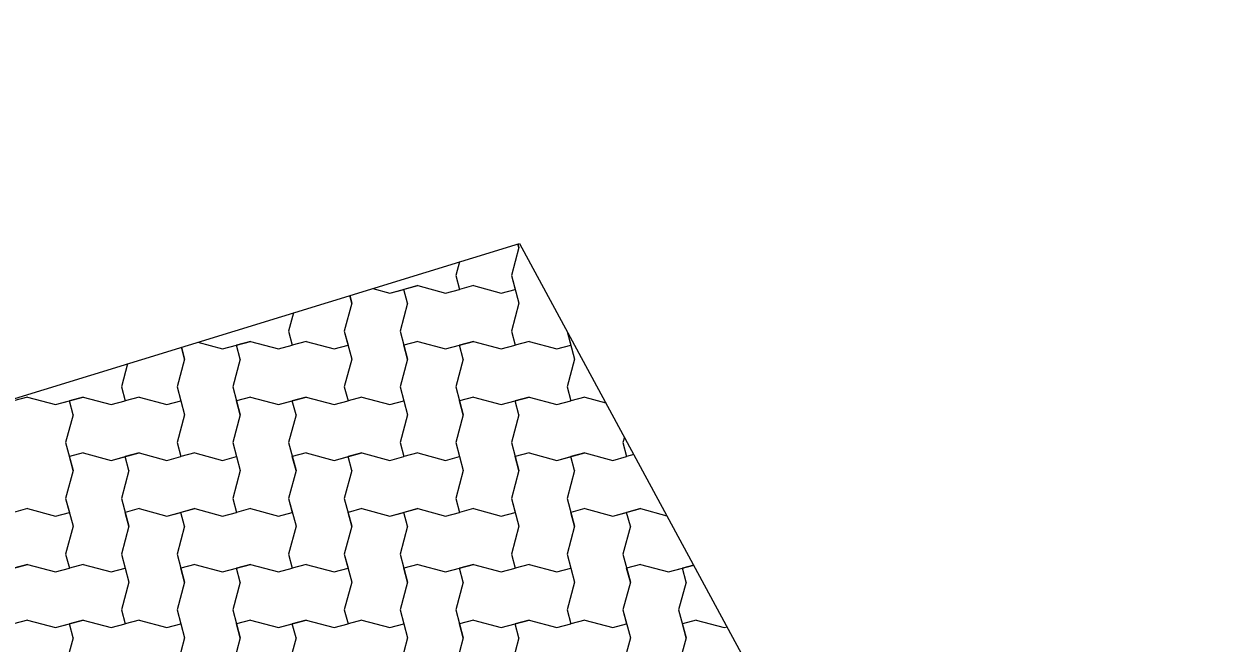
# Model space of a CAD drawing. Header units: metres. Extents: x -111189 to -108577, y -72951 to -72647.
# Drawn here: x -111181.94 to -111179.809, y -72914.808 to -72913.697 of the extents above; entities that cross this region are included whole.
import ezdxf

# ---------------------------------------------------------------- set-up
doc = ezdxf.new("R2010")
doc.units = ezdxf.units.M
doc.header["$MEASUREMENT"] = 0
doc.set_wipeout_variables(frame=1)
doc.linetypes.add('Wipeout_Contour', pattern=[1, 0, -1])
doc.layers.add('00 - Muros - Pormenores', color=7, linetype='Continuous')
doc.layers.add('02 - PASSEIOS', color=7, linetype='Continuous')
doc.styles.add('ESTILO_GERADO_3', font='AGENCYR.TTF')
doc.dimstyles.new('ESTILO_GERADO__2', dxfattribs={"dimtxt": 0.15, "dimasz": 0.057, "dimexe": 0.18, "dimexo": 0.05, "dimgap": 0, "dimtad": 1, "dimzin": 0, "dimdsep": 46, "dimtxsty": 'ESTILO_GERADO_3', "dimblk": 'ARROWHEAD_2', "dimblk1": 'ARROWHEAD_2', "dimblk2": 'ARROWHEAD_2', "dimcen": 0.09, "dimclrd": 7, "dimclre": 7, "dimclrt": 7, "dimadec": 0, "dimazin": 0, "dimtfac": 1, "dimtdec": 4, "dimtmove": 0, "dimatfit": 3, "dimfxl": 1, "dimtolj": 1, "dimtzin": 0, "dimarcsym": 0})

# ---------------------------------------------------------------- blocks, each defined once
blk = doc.blocks.new('*X25', base_point=(-110957.0649, -73026.2797))
at = {"layer": '02 - PASSEIOS', "color": 253, "linetype": 'Continuous', "lineweight": 9}
for p, q in [((-111181.0515, -72914.098), (-111181.0649, -72914.148)), ((-111181.0515, -72914.098), (-111181.0649, -72914.148)), ((-111181.0515, -72914.098), (-111181.0532, -72914.0916)), ((-111181.0532, -72914.0916), (-111181.0515, -72914.098)), ((-111181.1584, -72914.1239), (-111181.1649, -72914.148)), ((-111181.1649, -72914.148), (-111181.1582, -72914.173)), ((-111181.0649, -72914.148), (-111181.0582, -72914.173)), ((-111181.0649, -72914.148), (-111181.0515, -72914.198)), ((-111181.3515, -72914.198), (-111181.3552, -72914.1843)), ((-111181.3552, -72914.1843), (-111181.3515, -72914.198)), ((-111181.3137, -72914.1715), (-111181.2832, -72914.1797)), ((-111181.3137, -72914.1715), (-111181.2832, -72914.1797)), ((-111181.2832, -72914.1797), (-111181.2332, -72914.1663)), ((-111181.2832, -72914.1797), (-111181.2582, -72914.173)), ((-111181.2332, -72914.1663), (-111181.2582, -72914.173)), ((-111181.2515, -72914.198), (-111181.2582, -72914.173)), ((-111181.2332, -72914.1663), (-111181.1832, -72914.1797)), ((-111181.2332, -72914.1663), (-111181.1832, -72914.1797)), ((-111181.1832, -72914.1797), (-111181.1582, -72914.173)), ((-111181.1832, -72914.1797), (-111181.1582, -72914.173)), ((-111181.1332, -72914.1663), (-111181.1582, -72914.173)), ((-111181.1332, -72914.1663), (-111181.0832, -72914.1797)), ((-111181.0832, -72914.1797), (-111181.0582, -72914.173)), ((-111181.3515, -72914.198), (-111181.3649, -72914.248)), ((-111181.3515, -72914.198), (-111181.3649, -72914.248)), ((-111181.2515, -72914.198), (-111181.2649, -72914.248)), ((-111181.0515, -72914.198), (-111181.0649, -72914.248)), ((-111181.4561, -72914.2152), (-111181.4649, -72914.248)), ((-111181.4649, -72914.248), (-111181.4582, -72914.273)), ((-111181.3649, -72914.248), (-111181.3582, -72914.273)), ((-111181.3649, -72914.248), (-111181.3515, -72914.298)), ((-111181.2649, -72914.248), (-111181.2515, -72914.298)), ((-111181.0649, -72914.248), (-111181.0582, -72914.273)), ((-111180.9647, -72914.2487), (-111180.9582, -72914.273)), ((-111180.9647, -72914.2487), (-111180.9515, -72914.298)), ((-111181.6275, -72914.2679), (-111181.5832, -72914.2797)), ((-111181.6275, -72914.2679), (-111181.5832, -72914.2797)), ((-111181.5832, -72914.2797), (-111181.5332, -72914.2663)), ((-111181.5332, -72914.2663), (-111181.5582, -72914.273)), ((-111181.5332, -72914.2663), (-111181.4832, -72914.2797)), ((-111181.5332, -72914.2663), (-111181.4832, -72914.2797)), ((-111181.4332, -72914.2663), (-111181.4582, -72914.273)), ((-111181.4332, -72914.2663), (-111181.3832, -72914.2797)), ((-111181.2332, -72914.2663), (-111181.2582, -72914.273)), ((-111181.2332, -72914.2663), (-111181.2582, -72914.273)), ((-111181.2332, -72914.2663), (-111181.1832, -72914.2797)), ((-111181.2332, -72914.2663), (-111181.1832, -72914.2797)), ((-111181.1832, -72914.2797), (-111181.1332, -72914.2663)), ((-111181.1332, -72914.2663), (-111181.1582, -72914.273)), ((-111181.1332, -72914.2663), (-111181.0832, -72914.2797)), ((-111181.1332, -72914.2663), (-111181.0832, -72914.2797)), ((-111181.0332, -72914.2663), (-111181.0582, -72914.273)), ((-111181.0332, -72914.2663), (-111180.9832, -72914.2797)), ((-111181.6515, -72914.298), (-111181.6571, -72914.277)), ((-111181.6571, -72914.277), (-111181.6515, -72914.298)), ((-111181.5832, -72914.2797), (-111181.5582, -72914.273)), ((-111181.5515, -72914.298), (-111181.5582, -72914.273)), ((-111181.4832, -72914.2797), (-111181.4582, -72914.273)), ((-111181.4832, -72914.2797), (-111181.4582, -72914.273)), ((-111181.3832, -72914.2797), (-111181.3582, -72914.273)), ((-111181.2515, -72914.298), (-111181.2582, -72914.273)), ((-111181.1832, -72914.2797), (-111181.1582, -72914.273)), ((-111181.1515, -72914.298), (-111181.1582, -72914.273)), ((-111181.0832, -72914.2797), (-111181.0582, -72914.273)), ((-111181.0832, -72914.2797), (-111181.0582, -72914.273)), ((-111180.9832, -72914.2797), (-111180.9582, -72914.273)), ((-111181.7538, -72914.3066), (-111181.7649, -72914.348)), ((-111181.6515, -72914.298), (-111181.6649, -72914.348)), ((-111181.6515, -72914.298), (-111181.6649, -72914.348)), ((-111181.5515, -72914.298), (-111181.5649, -72914.348)), ((-111181.3515, -72914.298), (-111181.3649, -72914.348)), ((-111181.2515, -72914.298), (-111181.2649, -72914.348)), ((-111181.2515, -72914.298), (-111181.2649, -72914.348)), ((-111181.1515, -72914.298), (-111181.1649, -72914.348)), ((-111180.9515, -72914.298), (-111180.9649, -72914.348)), ((-111181.7649, -72914.348), (-111181.7582, -72914.373)), ((-111181.6649, -72914.348), (-111181.6582, -72914.373)), ((-111181.6649, -72914.348), (-111181.6515, -72914.398)), ((-111181.5649, -72914.348), (-111181.5515, -72914.398)), ((-111181.3649, -72914.348), (-111181.3582, -72914.373)), ((-111181.2649, -72914.348), (-111181.2582, -72914.373)), ((-111181.2649, -72914.348), (-111181.2515, -72914.398)), ((-111181.1649, -72914.348), (-111181.1515, -72914.398)), ((-111180.9649, -72914.348), (-111180.9582, -72914.373)), ((-111181.9332, -72914.3663), (-111181.9582, -72914.373)), ((-111181.9332, -72914.3663), (-111181.9582, -72914.373)), ((-111181.9332, -72914.3663), (-111181.8832, -72914.3797)), ((-111181.9332, -72914.3663), (-111181.8832, -72914.3797)), ((-111181.8832, -72914.3797), (-111181.8332, -72914.3663)), ((-111181.8832, -72914.3797), (-111181.8582, -72914.373)), ((-111181.8332, -72914.3663), (-111181.8582, -72914.373)), ((-111181.8515, -72914.398), (-111181.8582, -72914.373)), ((-111181.8332, -72914.3663), (-111181.7832, -72914.3797)), ((-111181.8332, -72914.3663), (-111181.7832, -72914.3797)), ((-111181.7832, -72914.3797), (-111181.7582, -72914.373)), ((-111181.7832, -72914.3797), (-111181.7582, -72914.373)), ((-111181.7332, -72914.3663), (-111181.7582, -72914.373)), ((-111181.7332, -72914.3663), (-111181.6832, -72914.3797)), ((-111181.6832, -72914.3797), (-111181.6582, -72914.373)), ((-111181.5332, -72914.3663), (-111181.5582, -72914.373)), ((-111181.5332, -72914.3663), (-111181.5582, -72914.373)), ((-111181.5515, -72914.398), (-111181.5582, -72914.373)), ((-111181.5332, -72914.3663), (-111181.4832, -72914.3797)), ((-111181.5332, -72914.3663), (-111181.4832, -72914.3797)), ((-111181.4832, -72914.3797), (-111181.4332, -72914.3663)), ((-111181.4832, -72914.3797), (-111181.4582, -72914.373)), ((-111181.4332, -72914.3663), (-111181.4582, -72914.373)), ((-111181.4515, -72914.398), (-111181.4582, -72914.373)), ((-111181.4332, -72914.3663), (-111181.3832, -72914.3797)), ((-111181.4332, -72914.3663), (-111181.3832, -72914.3797)), ((-111181.3832, -72914.3797), (-111181.3582, -72914.373)), ((-111181.3832, -72914.3797), (-111181.3582, -72914.373)), ((-111181.3332, -72914.3663), (-111181.3582, -72914.373)), ((-111181.3332, -72914.3663), (-111181.2832, -72914.3797)), ((-111181.2832, -72914.3797), (-111181.2582, -72914.373)), ((-111181.1332, -72914.3663), (-111181.1582, -72914.373)), ((-111181.1332, -72914.3663), (-111181.1582, -72914.373)), ((-111181.1515, -72914.398), (-111181.1582, -72914.373)), ((-111181.1332, -72914.3663), (-111181.0832, -72914.3797)), ((-111181.1332, -72914.3663), (-111181.0832, -72914.3797)), ((-111181.0832, -72914.3797), (-111181.0332, -72914.3663)), ((-111181.0832, -72914.3797), (-111181.0582, -72914.373)), ((-111181.0332, -72914.3663), (-111181.0582, -72914.373)), ((-111181.0515, -72914.398), (-111181.0582, -72914.373)), ((-111181.0332, -72914.3663), (-111180.9832, -72914.3797)), ((-111181.0332, -72914.3663), (-111180.9832, -72914.3797)), ((-111180.9832, -72914.3797), (-111180.9582, -72914.373)), ((-111180.9832, -72914.3797), (-111180.9582, -72914.373)), ((-111180.9332, -72914.3663), (-111180.9582, -72914.373)), ((-111180.9332, -72914.3663), (-111180.8955, -72914.3764)), ((-111181.8515, -72914.398), (-111181.8649, -72914.448)), ((-111181.6515, -72914.398), (-111181.6649, -72914.448)), ((-111181.5515, -72914.398), (-111181.5649, -72914.448)), ((-111181.5515, -72914.398), (-111181.5649, -72914.448)), ((-111181.4515, -72914.398), (-111181.4649, -72914.448)), ((-111181.2515, -72914.398), (-111181.2649, -72914.448)), ((-111181.1515, -72914.398), (-111181.1649, -72914.448)), ((-111181.1515, -72914.398), (-111181.1649, -72914.448)), ((-111181.0515, -72914.398), (-111181.0649, -72914.448)), ((-111180.8622, -72914.438), (-111180.8649, -72914.448)), ((-111181.8649, -72914.448), (-111181.8515, -72914.498)), ((-111181.6649, -72914.448), (-111181.6582, -72914.473)), ((-111181.5649, -72914.448), (-111181.5582, -72914.473)), ((-111181.5649, -72914.448), (-111181.5515, -72914.498)), ((-111181.4649, -72914.448), (-111181.4515, -72914.498)), ((-111181.2649, -72914.448), (-111181.2582, -72914.473)), ((-111181.1649, -72914.448), (-111181.1582, -72914.473)), ((-111181.1649, -72914.448), (-111181.1515, -72914.498)), ((-111181.0649, -72914.448), (-111181.0515, -72914.498)), ((-111180.8649, -72914.448), (-111180.8582, -72914.473)), ((-111181.8332, -72914.4663), (-111181.8582, -72914.473)), ((-111181.8332, -72914.4663), (-111181.8582, -72914.473)), ((-111181.8515, -72914.498), (-111181.8582, -72914.473)), ((-111181.8332, -72914.4663), (-111181.7832, -72914.4797)), ((-111181.8332, -72914.4663), (-111181.7832, -72914.4797)), ((-111181.7832, -72914.4797), (-111181.7332, -72914.4663)), ((-111181.7832, -72914.4797), (-111181.7582, -72914.473)), ((-111181.7332, -72914.4663), (-111181.7582, -72914.473)), ((-111181.7515, -72914.498), (-111181.7582, -72914.473)), ((-111181.7332, -72914.4663), (-111181.6832, -72914.4797)), ((-111181.7332, -72914.4663), (-111181.6832, -72914.4797)), ((-111181.6832, -72914.4797), (-111181.6582, -72914.473)), ((-111181.6832, -72914.4797), (-111181.6582, -72914.473)), ((-111181.6332, -72914.4663), (-111181.6582, -72914.473)), ((-111181.6332, -72914.4663), (-111181.5832, -72914.4797)), ((-111181.5832, -72914.4797), (-111181.5582, -72914.473)), ((-111181.4332, -72914.4663), (-111181.4582, -72914.473)), ((-111181.4332, -72914.4663), (-111181.4582, -72914.473)), ((-111181.4515, -72914.498), (-111181.4582, -72914.473)), ((-111181.4332, -72914.4663), (-111181.3832, -72914.4797)), ((-111181.4332, -72914.4663), (-111181.3832, -72914.4797)), ((-111181.3832, -72914.4797), (-111181.3332, -72914.4663)), ((-111181.3832, -72914.4797), (-111181.3582, -72914.473)), ((-111181.3332, -72914.4663), (-111181.3582, -72914.473)), ((-111181.3515, -72914.498), (-111181.3582, -72914.473)), ((-111181.3332, -72914.4663), (-111181.2832, -72914.4797)), ((-111181.3332, -72914.4663), (-111181.2832, -72914.4797)), ((-111181.2832, -72914.4797), (-111181.2582, -72914.473)), ((-111181.2832, -72914.4797), (-111181.2582, -72914.473)), ((-111181.2332, -72914.4663), (-111181.2582, -72914.473)), ((-111181.2332, -72914.4663), (-111181.1832, -72914.4797)), ((-111181.1832, -72914.4797), (-111181.1582, -72914.473)), ((-111181.0332, -72914.4663), (-111181.0582, -72914.473)), ((-111181.0332, -72914.4663), (-111181.0582, -72914.473)), ((-111181.0515, -72914.498), (-111181.0582, -72914.473)), ((-111181.0332, -72914.4663), (-111180.9832, -72914.4797)), ((-111181.0332, -72914.4663), (-111180.9832, -72914.4797)), ((-111180.9832, -72914.4797), (-111180.9332, -72914.4663)), ((-111180.9832, -72914.4797), (-111180.9582, -72914.473)), ((-111180.9332, -72914.4663), (-111180.9582, -72914.473)), ((-111180.9515, -72914.498), (-111180.9582, -72914.473)), ((-111180.9332, -72914.4663), (-111180.8832, -72914.4797)), ((-111180.9332, -72914.4663), (-111180.8832, -72914.4797)), ((-111180.8832, -72914.4797), (-111180.8582, -72914.473)), ((-111180.8832, -72914.4797), (-111180.8582, -72914.473)), ((-111180.8451, -72914.4695), (-111180.8582, -72914.473)), ((-111181.8515, -72914.498), (-111181.8649, -72914.548)), ((-111181.8515, -72914.498), (-111181.8649, -72914.548)), ((-111181.7515, -72914.498), (-111181.7649, -72914.548)), ((-111181.5515, -72914.498), (-111181.5649, -72914.548)), ((-111181.4515, -72914.498), (-111181.4649, -72914.548)), ((-111181.4515, -72914.498), (-111181.4649, -72914.548)), ((-111181.3515, -72914.498), (-111181.3649, -72914.548)), ((-111181.1515, -72914.498), (-111181.1649, -72914.548)), ((-111181.0515, -72914.498), (-111181.0649, -72914.548)), ((-111181.0515, -72914.498), (-111181.0649, -72914.548)), ((-111180.9515, -72914.498), (-111180.9649, -72914.548)), ((-111181.9332, -72914.5663), (-111181.9582, -72914.573)), ((-111181.9332, -72914.5663), (-111181.8832, -72914.5797)), ((-111181.8649, -72914.548), (-111181.8582, -72914.573)), ((-111181.8649, -72914.548), (-111181.8515, -72914.598)), ((-111181.7649, -72914.548), (-111181.7515, -72914.598)), ((-111181.7332, -72914.5663), (-111181.7582, -72914.573)), ((-111181.7332, -72914.5663), (-111181.7582, -72914.573)), ((-111181.7332, -72914.5663), (-111181.6832, -72914.5797)), ((-111181.7332, -72914.5663), (-111181.6832, -72914.5797)), ((-111181.6832, -72914.5797), (-111181.6332, -72914.5663)), ((-111181.6332, -72914.5663), (-111181.6582, -72914.573)), ((-111181.6332, -72914.5663), (-111181.5832, -72914.5797)), ((-111181.6332, -72914.5663), (-111181.5832, -72914.5797)), ((-111181.5649, -72914.548), (-111181.5582, -72914.573)), ((-111181.5332, -72914.5663), (-111181.5582, -72914.573)), ((-111181.5332, -72914.5663), (-111181.4832, -72914.5797)), ((-111181.4649, -72914.548), (-111181.4582, -72914.573)), ((-111181.4649, -72914.548), (-111181.4515, -72914.598)), ((-111181.3649, -72914.548), (-111181.3515, -72914.598)), ((-111181.3332, -72914.5663), (-111181.3582, -72914.573)), ((-111181.3332, -72914.5663), (-111181.3582, -72914.573)), ((-111181.3332, -72914.5663), (-111181.2832, -72914.5797)), ((-111181.3332, -72914.5663), (-111181.2832, -72914.5797)), ((-111181.2832, -72914.5797), (-111181.2332, -72914.5663)), ((-111181.2332, -72914.5663), (-111181.2582, -72914.573)), ((-111181.2332, -72914.5663), (-111181.1832, -72914.5797)), ((-111181.2332, -72914.5663), (-111181.1832, -72914.5797)), ((-111181.1649, -72914.548), (-111181.1582, -72914.573)), ((-111181.1332, -72914.5663), (-111181.1582, -72914.573)), ((-111181.1332, -72914.5663), (-111181.0832, -72914.5797)), ((-111181.0649, -72914.548), (-111181.0582, -72914.573)), ((-111181.0649, -72914.548), (-111181.0515, -72914.598)), ((-111180.9649, -72914.548), (-111180.9515, -72914.598)), ((-111180.9332, -72914.5663), (-111180.9582, -72914.573)), ((-111180.9332, -72914.5663), (-111180.9582, -72914.573)), ((-111180.9332, -72914.5663), (-111180.8832, -72914.5797)), ((-111180.9332, -72914.5663), (-111180.8832, -72914.5797)), ((-111180.8832, -72914.5797), (-111180.8332, -72914.5663)), ((-111180.8332, -72914.5663), (-111180.8582, -72914.573)), ((-111180.8332, -72914.5663), (-111180.7858, -72914.579)), ((-111180.8332, -72914.5663), (-111180.7858, -72914.579)), ((-111181.8832, -72914.5797), (-111181.8582, -72914.573)), ((-111181.7515, -72914.598), (-111181.7582, -72914.573)), ((-111181.6832, -72914.5797), (-111181.6582, -72914.573)), ((-111181.6515, -72914.598), (-111181.6582, -72914.573)), ((-111181.5832, -72914.5797), (-111181.5582, -72914.573)), ((-111181.5832, -72914.5797), (-111181.5582, -72914.573)), ((-111181.4832, -72914.5797), (-111181.4582, -72914.573)), ((-111181.3515, -72914.598), (-111181.3582, -72914.573)), ((-111181.2832, -72914.5797), (-111181.2582, -72914.573)), ((-111181.2515, -72914.598), (-111181.2582, -72914.573)), ((-111181.1832, -72914.5797), (-111181.1582, -72914.573)), ((-111181.1832, -72914.5797), (-111181.1582, -72914.573)), ((-111181.0832, -72914.5797), (-111181.0582, -72914.573)), ((-111180.9515, -72914.598), (-111180.9582, -72914.573)), ((-111180.8832, -72914.5797), (-111180.8582, -72914.573)), ((-111180.8515, -72914.598), (-111180.8582, -72914.573)), ((-111181.8515, -72914.598), (-111181.8649, -72914.648)), ((-111181.7515, -72914.598), (-111181.7649, -72914.648)), ((-111181.7515, -72914.598), (-111181.7649, -72914.648)), ((-111181.6515, -72914.598), (-111181.6649, -72914.648)), ((-111181.4515, -72914.598), (-111181.4649, -72914.648)), ((-111181.3515, -72914.598), (-111181.3649, -72914.648)), ((-111181.3515, -72914.598), (-111181.3649, -72914.648)), ((-111181.2515, -72914.598), (-111181.2649, -72914.648)), ((-111181.0515, -72914.598), (-111181.0649, -72914.648)), ((-111180.9515, -72914.598), (-111180.9649, -72914.648)), ((-111180.9515, -72914.598), (-111180.9649, -72914.648)), ((-111180.8515, -72914.598), (-111180.8649, -72914.648)), ((-111181.8649, -72914.648), (-111181.8582, -72914.673)), ((-111181.7649, -72914.648), (-111181.7582, -72914.673)), ((-111181.7649, -72914.648), (-111181.7515, -72914.698)), ((-111181.6649, -72914.648), (-111181.6515, -72914.698)), ((-111181.4649, -72914.648), (-111181.4582, -72914.673)), ((-111181.3649, -72914.648), (-111181.3582, -72914.673)), ((-111181.3649, -72914.648), (-111181.3515, -72914.698)), ((-111181.2649, -72914.648), (-111181.2515, -72914.698)), ((-111181.0649, -72914.648), (-111181.0582, -72914.673)), ((-111180.9649, -72914.648), (-111180.9582, -72914.673)), ((-111180.9649, -72914.648), (-111180.9515, -72914.698)), ((-111180.8649, -72914.648), (-111180.8515, -72914.698)), ((-111181.9832, -72914.6797), (-111181.9332, -72914.6663)), ((-111181.9332, -72914.6663), (-111181.9582, -72914.673)), ((-111181.9332, -72914.6663), (-111181.8832, -72914.6797)), ((-111181.9332, -72914.6663), (-111181.8832, -72914.6797)), ((-111181.8832, -72914.6797), (-111181.8582, -72914.673)), ((-111181.8832, -72914.6797), (-111181.8582, -72914.673)), ((-111181.8332, -72914.6663), (-111181.8582, -72914.673)), ((-111181.8332, -72914.6663), (-111181.7832, -72914.6797)), ((-111181.7832, -72914.6797), (-111181.7582, -72914.673)), ((-111181.6332, -72914.6663), (-111181.6582, -72914.673)), ((-111181.6332, -72914.6663), (-111181.6582, -72914.673)), ((-111181.6515, -72914.698), (-111181.6582, -72914.673)), ((-111181.6332, -72914.6663), (-111181.5832, -72914.6797)), ((-111181.6332, -72914.6663), (-111181.5832, -72914.6797)), ((-111181.5832, -72914.6797), (-111181.5332, -72914.6663)), ((-111181.5832, -72914.6797), (-111181.5582, -72914.673)), ((-111181.5332, -72914.6663), (-111181.5582, -72914.673)), ((-111181.5515, -72914.698), (-111181.5582, -72914.673)), ((-111181.5332, -72914.6663), (-111181.4832, -72914.6797)), ((-111181.5332, -72914.6663), (-111181.4832, -72914.6797)), ((-111181.4832, -72914.6797), (-111181.4582, -72914.673)), ((-111181.4832, -72914.6797), (-111181.4582, -72914.673)), ((-111181.4332, -72914.6663), (-111181.4582, -72914.673)), ((-111181.4332, -72914.6663), (-111181.3832, -72914.6797)), ((-111181.3832, -72914.6797), (-111181.3582, -72914.673)), ((-111181.2332, -72914.6663), (-111181.2582, -72914.673)), ((-111181.2332, -72914.6663), (-111181.2582, -72914.673)), ((-111181.2515, -72914.698), (-111181.2582, -72914.673)), ((-111181.2332, -72914.6663), (-111181.1832, -72914.6797)), ((-111181.2332, -72914.6663), (-111181.1832, -72914.6797)), ((-111181.1832, -72914.6797), (-111181.1332, -72914.6663)), ((-111181.1832, -72914.6797), (-111181.1582, -72914.673)), ((-111181.1332, -72914.6663), (-111181.1582, -72914.673)), ((-111181.1515, -72914.698), (-111181.1582, -72914.673)), ((-111181.1332, -72914.6663), (-111181.0832, -72914.6797)), ((-111181.1332, -72914.6663), (-111181.0832, -72914.6797)), ((-111181.0832, -72914.6797), (-111181.0582, -72914.673)), ((-111181.0832, -72914.6797), (-111181.0582, -72914.673)), ((-111181.0332, -72914.6663), (-111181.0582, -72914.673)), ((-111181.0332, -72914.6663), (-111180.9832, -72914.6797)), ((-111180.9832, -72914.6797), (-111180.9582, -72914.673)), ((-111180.8332, -72914.6663), (-111180.8582, -72914.673)), ((-111180.8332, -72914.6663), (-111180.8582, -72914.673)), ((-111180.8515, -72914.698), (-111180.8582, -72914.673)), ((-111180.8332, -72914.6663), (-111180.7832, -72914.6797)), ((-111180.8332, -72914.6663), (-111180.7832, -72914.6797)), ((-111180.7832, -72914.6797), (-111180.7379, -72914.6676)), ((-111180.7832, -72914.6797), (-111180.7582, -72914.673)), ((-111180.7379, -72914.6676), (-111180.7582, -72914.673)), ((-111180.7515, -72914.698), (-111180.7582, -72914.673)), ((-111181.7515, -72914.698), (-111181.7649, -72914.748)), ((-111181.6515, -72914.698), (-111181.6649, -72914.748)), ((-111181.6515, -72914.698), (-111181.6649, -72914.748)), ((-111181.5515, -72914.698), (-111181.5649, -72914.748)), ((-111181.3515, -72914.698), (-111181.3649, -72914.748)), ((-111181.2515, -72914.698), (-111181.2649, -72914.748)), ((-111181.2515, -72914.698), (-111181.2649, -72914.748)), ((-111181.1515, -72914.698), (-111181.1649, -72914.748)), ((-111180.9515, -72914.698), (-111180.9649, -72914.748)), ((-111180.8515, -72914.698), (-111180.8649, -72914.748)), ((-111180.8515, -72914.698), (-111180.8649, -72914.748)), ((-111180.7515, -72914.698), (-111180.7649, -72914.748)), ((-111181.7649, -72914.748), (-111181.7582, -72914.773)), ((-111181.6649, -72914.748), (-111181.6582, -72914.773)), ((-111181.6649, -72914.748), (-111181.6515, -72914.798)), ((-111181.5649, -72914.748), (-111181.5515, -72914.798)), ((-111181.3649, -72914.748), (-111181.3582, -72914.773)), ((-111181.2649, -72914.748), (-111181.2582, -72914.773)), ((-111181.2649, -72914.748), (-111181.2515, -72914.798)), ((-111181.1649, -72914.748), (-111181.1515, -72914.798)), ((-111180.9649, -72914.748), (-111180.9582, -72914.773)), ((-111180.8649, -72914.748), (-111180.8582, -72914.773)), ((-111180.8649, -72914.748), (-111180.8515, -72914.798)), ((-111180.7649, -72914.748), (-111180.7515, -72914.798)), ((-111181.9332, -72914.7663), (-111181.9582, -72914.773)), ((-111181.9332, -72914.7663), (-111181.9582, -72914.773)), ((-111181.9332, -72914.7663), (-111181.8832, -72914.7797)), ((-111181.9332, -72914.7663), (-111181.8832, -72914.7797)), ((-111181.8832, -72914.7797), (-111181.8332, -72914.7663)), ((-111181.8832, -72914.7797), (-111181.8582, -72914.773)), ((-111181.8332, -72914.7663), (-111181.8582, -72914.773)), ((-111181.8515, -72914.798), (-111181.8582, -72914.773)), ((-111181.8332, -72914.7663), (-111181.7832, -72914.7797)), ((-111181.8332, -72914.7663), (-111181.7832, -72914.7797)), ((-111181.7832, -72914.7797), (-111181.7582, -72914.773)), ((-111181.7832, -72914.7797), (-111181.7582, -72914.773)), ((-111181.7332, -72914.7663), (-111181.7582, -72914.773)), ((-111181.7332, -72914.7663), (-111181.6832, -72914.7797)), ((-111181.6832, -72914.7797), (-111181.6582, -72914.773)), ((-111181.5332, -72914.7663), (-111181.5582, -72914.773)), ((-111181.5332, -72914.7663), (-111181.5582, -72914.773)), ((-111181.5515, -72914.798), (-111181.5582, -72914.773)), ((-111181.5332, -72914.7663), (-111181.4832, -72914.7797)), ((-111181.5332, -72914.7663), (-111181.4832, -72914.7797)), ((-111181.4832, -72914.7797), (-111181.4332, -72914.7663)), ((-111181.4832, -72914.7797), (-111181.4582, -72914.773)), ((-111181.4332, -72914.7663), (-111181.4582, -72914.773)), ((-111181.4515, -72914.798), (-111181.4582, -72914.773)), ((-111181.4332, -72914.7663), (-111181.3832, -72914.7797)), ((-111181.4332, -72914.7663), (-111181.3832, -72914.7797)), ((-111181.3832, -72914.7797), (-111181.3582, -72914.773)), ((-111181.3832, -72914.7797), (-111181.3582, -72914.773)), ((-111181.3332, -72914.7663), (-111181.3582, -72914.773)), ((-111181.3332, -72914.7663), (-111181.2832, -72914.7797)), ((-111181.2832, -72914.7797), (-111181.2582, -72914.773)), ((-111181.1332, -72914.7663), (-111181.1582, -72914.773)), ((-111181.1332, -72914.7663), (-111181.1582, -72914.773)), ((-111181.1515, -72914.798), (-111181.1582, -72914.773)), ((-111181.1332, -72914.7663), (-111181.0832, -72914.7797)), ((-111181.1332, -72914.7663), (-111181.0832, -72914.7797)), ((-111181.0832, -72914.7797), (-111181.0332, -72914.7663)), ((-111181.0832, -72914.7797), (-111181.0582, -72914.773)), ((-111181.0332, -72914.7663), (-111181.0582, -72914.773)), ((-111181.0515, -72914.798), (-111181.0582, -72914.773)), ((-111181.0332, -72914.7663), (-111180.9832, -72914.7797)), ((-111181.0332, -72914.7663), (-111180.9832, -72914.7797)), ((-111180.9832, -72914.7797), (-111180.9582, -72914.773)), ((-111180.9832, -72914.7797), (-111180.9582, -72914.773)), ((-111180.9332, -72914.7663), (-111180.9582, -72914.773)), ((-111180.9332, -72914.7663), (-111180.8832, -72914.7797)), ((-111180.8832, -72914.7797), (-111180.8582, -72914.773)), ((-111180.7332, -72914.7663), (-111180.7582, -72914.773)), ((-111180.7332, -72914.7663), (-111180.7582, -72914.773)), ((-111180.7515, -72914.798), (-111180.7582, -72914.773)), ((-111180.7332, -72914.7663), (-111180.6832, -72914.7797)), ((-111180.7332, -72914.7663), (-111180.6832, -72914.7797)), ((-111180.6832, -72914.7797), (-111180.6779, -72914.7783)), ((-111180.6832, -72914.7797), (-111180.6779, -72914.7783)), ((-111181.8515, -72914.798), (-111181.8649, -72914.848)), ((-111181.6515, -72914.798), (-111181.6649, -72914.848)), ((-111181.5515, -72914.798), (-111181.5649, -72914.848)), ((-111181.5515, -72914.798), (-111181.5649, -72914.848)), ((-111181.4515, -72914.798), (-111181.4649, -72914.848)), ((-111181.2515, -72914.798), (-111181.2649, -72914.848)), ((-111181.1515, -72914.798), (-111181.1649, -72914.848)), ((-111181.1515, -72914.798), (-111181.1649, -72914.848)), ((-111181.0515, -72914.798), (-111181.0649, -72914.848)), ((-111180.8515, -72914.798), (-111180.8649, -72914.848)), ((-111180.7515, -72914.798), (-111180.7649, -72914.848)), ((-111180.7515, -72914.798), (-111180.7649, -72914.848))]:
    blk.add_line(p, q, dxfattribs=at)
blk = doc.blocks.new('Malha_8_1', base_point=(-111182.45, -72914.5203))
at = {"color": 254, "linetype": 'Wipeout_Contour', "lineweight": 0, "ltscale": 1861428.278801215}
blk.add_wipeout([(-111182.45, -72914.5203), (-111181.1398, -72916.9324), (-111179.283, -72920.3506), (-111178.6992, -72921.4255), (-111173.1932, -72931.5618), (-111171.3979, -72934.867), (-111163.9365, -72948.6033), (-111162.5896, -72948.18), (-111170.1617, -72934.1975), (-111171.9536, -72930.8885), (-111177.4458, -72920.7467), (-111178.0283, -72919.6711), (-111179.8807, -72916.2505), (-111181.0503, -72914.0907)], dxfattribs=at).dxf.layer = '02 - PASSEIOS'
at = {"layer": '02 - PASSEIOS', "color": 7, "linetype": 'Continuous', "lineweight": 13, "flags": 128}
blk.add_lwpolyline([(-111182.45, -72914.5203), (-111181.0503, -72914.0907), (-111179.8807, -72916.2505), (-111178.0283, -72919.6711), (-111177.4458, -72920.7467), (-111171.9536, -72930.8885), (-111170.1617, -72934.1975), (-111162.5896, -72948.18), (-111163.9365, -72948.6033), (-111171.3979, -72934.867), (-111173.1932, -72931.5618), (-111178.6992, -72921.4255), (-111179.283, -72920.3506), (-111181.1398, -72916.9324)], close=True, dxfattribs=at)
at = {"layer": '02 - PASSEIOS', "color": 7, "lineweight": 13}
blk.add_blockref('*X25', (-110957.0649, -73026.2797), dxfattribs=at)
blk = doc.blocks.new('*D89', base_point=(-110957.0649, -73026.2797))
at = {"layer": '00 - Muros - Pormenores', "color": 7, "linetype": 'Continuous', "lineweight": 5, "transparency": 16777216}
for p, q in [((-111165.0815, -72911.0361), (-111165.0481, -72911.1435)), ((-111165.0744, -72911.1321), (-111165.0553, -72911.0476)), ((-111165.0648, -72911.0898), (-111180.038, -72915.7444)), ((-111165.0298, -72911.0789), (-111165.0648, -72911.0898)), ((-111180.0547, -72915.6907), (-111180.0213, -72915.7981)), ((-111180.0284, -72915.7022), (-111180.0475, -72915.7866)), ((-111180.038, -72915.7444), (-111180.073, -72915.7553))]:
    blk.add_line(p, q, dxfattribs=at)
at = {"layer": '00 - Muros - Pormenores', "color": 7, "lineweight": 5, "transparency": 16777216, "insert": (-111172.7122, -72913.4357), "char_height": 0.15, "attachment_point": 7, "rotation": 17.2685, "style": 'ESTILO_GERADO_3'}
blk.add_mtext('\\A1;{\\pql;\\fAgency FB|b0|i0|c0|p0;\\W1.000000;15,68}', dxfattribs=at)
blk = doc.blocks.new('ARROWHEAD_2')
at = {"color": 0, "linetype": 'Continuous', "lineweight": 0}
for p, q in [((-0.378, -0.655), (0.378, 0.655)), ((0, 0), (-1, 0))]:
    blk.add_line(p, q, dxfattribs=at)

msp = doc.modelspace()

# ---------------------------------------------------------------- block references
at = {"layer": '02 - PASSEIOS', "color": 7, "lineweight": 13}
msp.add_blockref('Malha_8_1', (-111182.45, -72914.5203), dxfattribs=at)

# ---------------------------------------------------------------- next in the draw order: dimensions: what is measured, and where the dimension line sits
at = {"layer": '00 - Muros - Pormenores', "color": 7, "linetype": 'Continuous', "lineweight": 5}
dim = msp.add_linear_dim(base=(-111180.038, -72915.7444), p1=(-111165.0648, -72911.0898), p2=(-111179.8807, -72916.2505), angle=197.2685, dimstyle='ESTILO_GERADO__2', dxfattribs=at)
dim.commit()
dim.dimension.update_dxf_attribs({"geometry": '*D89', "text_midpoint": (-111172.4946, -72913.2895), "dimtype": 160, "text_rotation": 17.2685})

doc.saveas('drawing.dxf')
